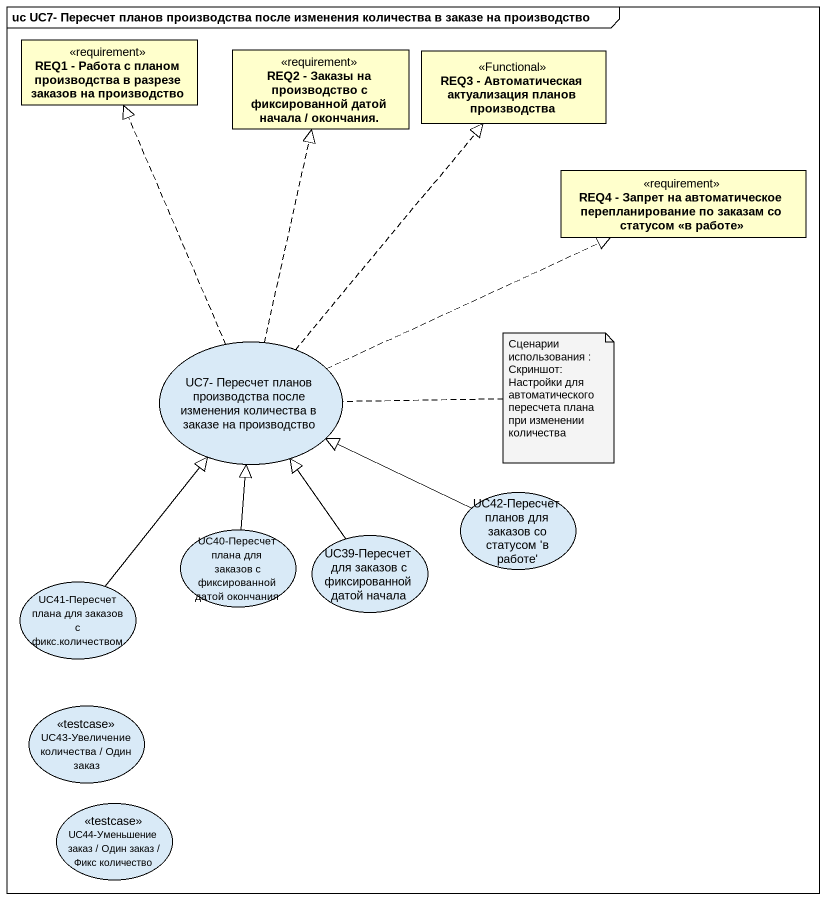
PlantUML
@startuml
mainframe uc UC7- Пересчет планов производства после изменения количества в заказе на производство
allowmixing
hide circle
hide empty members
class "REQ1 - Работа c планом производства в разрезе заказов на производство" as REQ1_Работа_c_планом <<requirement>>
class "REQ2 - Заказы на производство с фиксированной датой начала / окончания." as REQ2_Заказы_на_производство <<requirement>>
class "REQ3 - Автоматическая актуализация планов производства" as REQ3_Автоматическая <<Functional>>
class "REQ4 - Запрет на автоматическое перепланирование по заказам со статусом <<в работе>>" as REQ4_Запрет_на <<requirement>>
usecase "UC7- Пересчет планов производства после изменения количества в заказе на производство" as UC7_Пересчет_планов
usecase "UC42-Пересчет планов для заказов со статусом 'в работе'" as UC42_Пересчет_планов_для
usecase "UC40-Пересчет плана для заказов с фиксированной датой окончания" as UC40_Пересчет_плана_для
usecase "UC39-Пересчет для заказов с фиксированной датой начала" as UC39_Пересчет_для_заказов_с
usecase "UC41-Пересчет плана для заказов с фикс.количеством" as UC41_Пересчет_плана_для
usecase "UC43-Увеличение количества / Один заказ" as UC43_Увеличение_количества <<testcase>>
usecase "UC44-Уменьшение заказ / Один заказ / Фикс количество" as UC44_Уменьшение_заказ_Один <<testcase>>
UC7_Пересчет_планов .up.|> REQ1_Работа_c_планом
UC7_Пересчет_планов .up.|> REQ2_Заказы_на_производство
UC7_Пересчет_планов .up.|> REQ3_Автоматическая
UC7_Пересчет_планов .right.|> REQ4_Запрет_на
UC42_Пересчет_планов_для -left-|> UC7_Пересчет_планов
UC40_Пересчет_плана_для -up-|> UC7_Пересчет_планов
UC39_Пересчет_для_заказов_с -up-|> UC7_Пересчет_планов
UC41_Пересчет_плана_для -up-|> UC7_Пересчет_планов
note right of UC7_Пересчет_планов : Сценарии использования : Скриншот: Настройки для автоматического пересчета плана при изменении количества
@enduml
